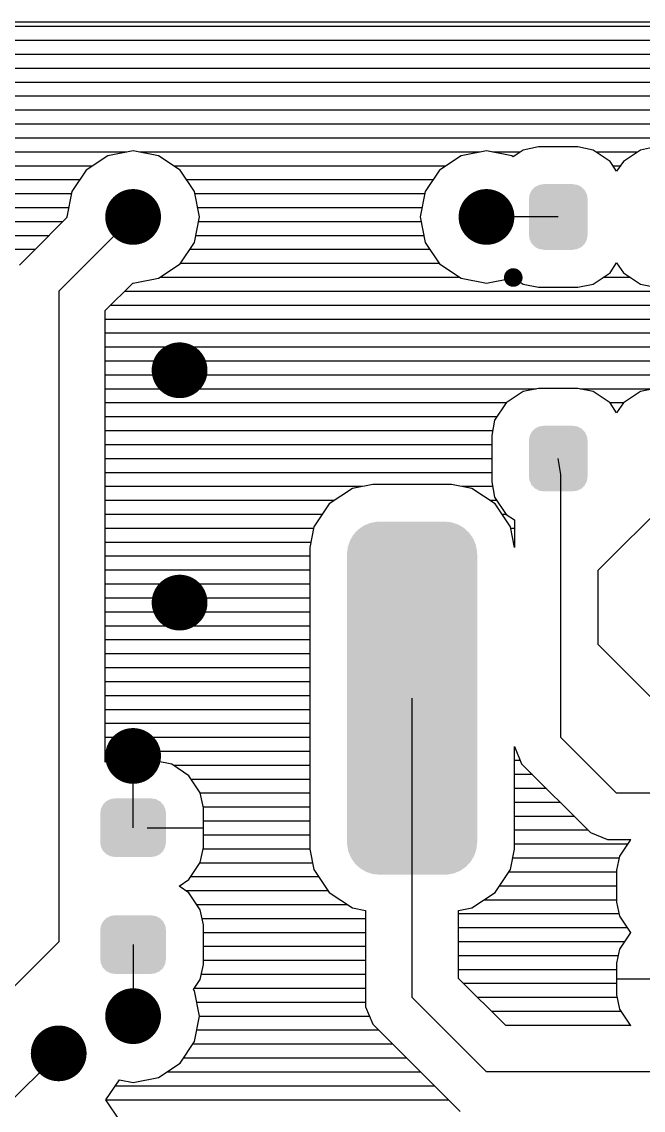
# Model space of a CAD drawing. Extents: x 295 to 953, y 10 to 290.
# Drawn here: x 762.16 to 781.68, y 226.35 to 260.56 of the extents above; entities that cross this region are included whole.
import ezdxf

# ---------------------------------------------------------------- set-up
doc = ezdxf.new("R2010")
doc.units = 0
doc.header["$LTSCALE"] = 5
doc.header["$MEASUREMENT"] = 0
doc.layers.get('0').update_dxf_attribs({"linetype": 'CONTINUOUS', "lineweight": 25})
doc.layers.add('DV-PEI-A6_BOT', color=7, linetype='CONTINUOUS')

msp = doc.modelspace()

# ---------------------------------------------------------------- linework, layer by layer
for points, const_width in [([(766.098, 254.428, -1), (765.222, 254.428, -1)], 0.876), ([(777.198, 254.428, -1), (776.322, 254.428, -1)], 0.876), ([(777.747, 252.524, -1), (777.455, 252.524, -1)], 0.292), ([(767.559, 249.609, -1), (766.682, 249.609, -1)], 0.876), ([(767.559, 242.306, -1), (766.682, 242.306, -1)], 0.876), ([(766.098, 237.487, -1), (765.222, 237.487, -1)], 0.876), ([(766.098, 229.308, -1), (765.222, 229.308, -1)], 0.876), ([(763.761, 228.139, -1), (762.885, 228.139, -1)], 0.876)]:
    msp.add_lwpolyline(points, format="xyb", close=True, dxfattribs=dict(const_width=const_width))
for points in [[(779.908, 255.148), (779.852, 255.263), (778.119, 255.148), (778.18, 255.263)], [(779.852, 255.263), (779.839, 255.277), (778.18, 255.263), (778.187, 255.277)], [(779.839, 255.277), (779.75, 255.368), (778.187, 255.277), (778.283, 255.368)], [(779.75, 255.368), (779.732, 255.378), (778.283, 255.368), (778.293, 255.378)], [(779.732, 255.378), (779.62, 255.435), (778.293, 255.378), (778.414, 255.435)], [(779.62, 255.435), (779.59, 255.44), (778.414, 255.435), (778.425, 255.44)], [(779.59, 255.44), (779.476, 255.459), (778.425, 255.44), (778.553, 255.459)], [(779.476, 255.459), (779.476, 255.462), (778.553, 255.459), (778.553, 255.462)], [(779.935, 255.004), (779.915, 255.132), (778.095, 255.004), (778.116, 255.132)], [(779.935, 255.001), (779.935, 255.004), (778.095, 255.001), (778.095, 255.004)], [(779.935, 253.856), (779.935, 255.001), (778.095, 253.856), (778.095, 255.001)], [(779.915, 255.132), (779.908, 255.148), (778.116, 255.132), (778.119, 255.148)], [(779.935, 253.853), (779.935, 253.856), (778.095, 253.853), (778.095, 253.856)], [(779.913, 253.725), (779.935, 253.853), (778.114, 253.725), (778.095, 253.853)], [(779.91, 253.709), (779.913, 253.725), (778.122, 253.709), (778.114, 253.725)], [(779.849, 253.593), (779.91, 253.709), (778.178, 253.593), (778.122, 253.709)], [(779.842, 253.58), (779.849, 253.593), (778.191, 253.58), (778.178, 253.593)], [(779.746, 253.489), (779.842, 253.58), (778.28, 253.489), (778.191, 253.58)], [(779.737, 253.479), (779.746, 253.489), (778.298, 253.479), (778.28, 253.489)], [(779.615, 253.421), (779.737, 253.479), (778.409, 253.421), (778.298, 253.479)], [(779.605, 253.417), (779.615, 253.421), (778.439, 253.417), (778.409, 253.421)], [(779.476, 253.398), (779.605, 253.417), (778.553, 253.398), (778.439, 253.417)], [(779.476, 253.394), (779.476, 253.398), (778.553, 253.394), (778.553, 253.398)], [(779.839, 247.682), (779.75, 247.773), (778.187, 247.682), (778.283, 247.773)], [(779.75, 247.773), (779.732, 247.783), (778.283, 247.773), (778.293, 247.783)], [(779.732, 247.783), (779.62, 247.841), (778.293, 247.783), (778.414, 247.841)], [(779.62, 247.841), (779.59, 247.846), (778.414, 247.841), (778.425, 247.846)], [(779.59, 247.846), (779.476, 247.864), (778.425, 247.846), (778.553, 247.864)], [(779.476, 247.864), (779.476, 247.868), (778.553, 247.864), (778.553, 247.868)], [(779.935, 247.409), (779.915, 247.538), (778.095, 247.409), (778.116, 247.538)], [(779.935, 247.406), (779.935, 247.409), (778.095, 247.406), (778.095, 247.409)], [(779.935, 246.261), (779.935, 247.406), (778.095, 246.261), (778.095, 247.406)], [(779.915, 247.538), (779.908, 247.553), (778.116, 247.538), (778.119, 247.553)], [(779.908, 247.553), (779.852, 247.669), (778.119, 247.553), (778.18, 247.669)], [(779.852, 247.669), (779.839, 247.682), (778.18, 247.669), (778.187, 247.682)], [(779.935, 246.258), (779.935, 246.261), (778.095, 246.258), (778.095, 246.261)], [(779.913, 246.13), (779.935, 246.258), (778.114, 246.13), (778.095, 246.258)], [(779.91, 246.114), (779.913, 246.13), (778.122, 246.114), (778.114, 246.13)], [(779.849, 245.999), (779.91, 246.114), (778.178, 245.999), (778.122, 246.114)], [(779.842, 245.986), (779.849, 245.999), (778.191, 245.986), (778.178, 245.999)], [(779.746, 245.894), (779.842, 245.986), (778.28, 245.894), (778.191, 245.986)], [(779.737, 245.885), (779.746, 245.894), (778.298, 245.885), (778.28, 245.894)], [(779.615, 245.827), (779.737, 245.885), (778.409, 245.827), (778.298, 245.885)], [(779.605, 245.822), (779.615, 245.827), (778.439, 245.822), (778.409, 245.827)], [(779.476, 245.804), (779.605, 245.822), (778.553, 245.804), (778.439, 245.822)], [(779.476, 245.8), (779.476, 245.804), (778.553, 245.8), (778.553, 245.804)], [(776.108, 244.603), (776.057, 244.65), (772.73, 244.603), (772.798, 244.65)], [(776.057, 244.65), (775.926, 244.728), (772.798, 244.65), (772.909, 244.728)], [(775.926, 244.728), (775.869, 244.761), (772.909, 244.728), (772.99, 244.761)], [(775.869, 244.761), (775.718, 244.811), (772.99, 244.761), (773.111, 244.811)], [(775.718, 244.811), (775.662, 244.83), (773.111, 244.811), (773.213, 244.83)], [(775.662, 244.83), (775.471, 244.851), (773.213, 244.83), (773.326, 244.851)], [(775.471, 244.851), (775.445, 244.853), (773.326, 244.851), (773.401, 244.853)], [(776.37, 244.255), (776.342, 244.322), (772.47, 244.255), (772.51, 244.322)], [(776.342, 244.322), (776.258, 244.443), (772.51, 244.322), (772.582, 244.443)], [(776.258, 244.443), (776.217, 244.501), (772.582, 244.443), (772.636, 244.501)], [(776.217, 244.501), (776.108, 244.603), (772.636, 244.501), (772.73, 244.603)], [(776.465, 243.906), (776.439, 244.048), (772.386, 243.906), (772.402, 244.048)], [(776.439, 244.048), (776.426, 244.121), (772.402, 244.048), (772.426, 244.121)], [(776.426, 244.121), (776.37, 244.255), (772.426, 244.121), (772.47, 244.255)], [(776.468, 243.831), (776.465, 243.906), (772.378, 243.831), (772.386, 243.906)], [(776.468, 234.776), (776.468, 243.831), (772.378, 234.776), (772.378, 243.831)], [(766.597, 235.967), (766.508, 236.059), (764.719, 235.967), (764.815, 236.059)], [(766.508, 236.059), (766.491, 236.068), (764.815, 236.059), (764.824, 236.068)], [(766.491, 236.068), (766.379, 236.128), (764.824, 236.068), (764.946, 236.128)], [(766.379, 236.128), (766.351, 236.132), (764.946, 236.128), (764.955, 236.132)], [(766.351, 236.132), (766.235, 236.152), (764.955, 236.132), (765.084, 236.152)], [(766.691, 235.693), (766.672, 235.823), (764.629, 235.693), (764.65, 235.823)], [(766.672, 235.823), (766.665, 235.837), (764.65, 235.823), (764.652, 235.837)], [(766.665, 235.837), (766.609, 235.954), (764.652, 235.837), (764.713, 235.954)], [(766.609, 235.954), (766.597, 235.967), (764.713, 235.954), (764.719, 235.967)], [(766.694, 234.77), (766.694, 235.693), (764.626, 234.77), (764.626, 235.693)], [(766.67, 234.641), (766.691, 234.77), (764.647, 234.641), (764.629, 234.77)], [(776.46, 234.701), (776.468, 234.776), (772.381, 234.701), (772.378, 234.776)], [(776.444, 234.559), (776.46, 234.701), (772.407, 234.559), (772.381, 234.701)], [(766.668, 234.626), (766.67, 234.641), (764.654, 234.626), (764.647, 234.641)], [(766.607, 234.509), (766.668, 234.626), (764.71, 234.509), (764.654, 234.626)], [(766.601, 234.497), (766.607, 234.509), (764.722, 234.497), (764.71, 234.509)], [(766.505, 234.404), (766.601, 234.497), (764.812, 234.404), (764.722, 234.497)], [(766.496, 234.395), (766.505, 234.404), (764.829, 234.395), (764.812, 234.404)], [(766.374, 234.336), (766.496, 234.395), (764.941, 234.336), (764.829, 234.395)], [(776.42, 234.486), (776.444, 234.559), (772.42, 234.486), (772.407, 234.559)], [(776.375, 234.352), (776.42, 234.486), (772.476, 234.352), (772.42, 234.486)], [(776.336, 234.285), (776.375, 234.352), (772.504, 234.285), (772.476, 234.352)], [(766.365, 234.331), (766.374, 234.336), (764.968, 234.331), (764.941, 234.336)], [(766.235, 234.311), (766.365, 234.331), (765.084, 234.311), (764.968, 234.331)], [(776.264, 234.164), (776.336, 234.285), (772.588, 234.164), (772.504, 234.285)], [(776.21, 234.106), (776.264, 234.164), (772.629, 234.106), (772.588, 234.164)], [(776.116, 234.004), (776.21, 234.106), (772.738, 234.004), (772.629, 234.106)], [(776.048, 233.957), (776.116, 234.004), (772.789, 233.957), (772.738, 234.004)], [(775.937, 233.879), (776.048, 233.957), (772.92, 233.879), (772.789, 233.957)], [(775.856, 233.846), (775.937, 233.879), (772.976, 233.846), (772.92, 233.879)], [(775.735, 233.795), (775.856, 233.846), (773.128, 233.795), (772.976, 233.846)], [(775.633, 233.777), (775.735, 233.795), (773.184, 233.777), (773.128, 233.795)], [(775.52, 233.756), (775.633, 233.777), (773.375, 233.756), (773.184, 233.777)], [(775.445, 233.754), (775.52, 233.756), (773.401, 233.754), (773.375, 233.756)], [(766.609, 232.28), (766.597, 232.292), (764.713, 232.28), (764.719, 232.292)], [(766.597, 232.292), (766.508, 232.385), (764.719, 232.292), (764.815, 232.385)], [(766.508, 232.385), (766.491, 232.394), (764.815, 232.385), (764.824, 232.394)], [(766.491, 232.394), (766.379, 232.453), (764.824, 232.394), (764.946, 232.453)], [(766.379, 232.453), (766.351, 232.458), (764.946, 232.453), (764.955, 232.458)], [(766.351, 232.458), (766.235, 232.477), (764.955, 232.458), (765.084, 232.477)], [(766.694, 231.095), (766.694, 232.018), (764.626, 231.095), (764.626, 232.018)], [(766.691, 232.018), (766.672, 232.148), (764.629, 232.018), (764.65, 232.148)], [(766.672, 232.148), (766.665, 232.163), (764.65, 232.148), (764.652, 232.163)], [(766.665, 232.163), (766.609, 232.28), (764.652, 232.163), (764.713, 232.28)], [(766.67, 230.966), (766.691, 231.095), (764.647, 230.966), (764.629, 231.095)], [(766.668, 230.951), (766.67, 230.966), (764.654, 230.951), (764.647, 230.966)], [(766.607, 230.834), (766.668, 230.951), (764.71, 230.834), (764.654, 230.951)], [(766.601, 230.822), (766.607, 230.834), (764.722, 230.822), (764.71, 230.834)], [(766.505, 230.729), (766.601, 230.822), (764.812, 230.729), (764.722, 230.822)], [(766.496, 230.72), (766.505, 230.729), (764.829, 230.72), (764.812, 230.729)], [(766.374, 230.661), (766.496, 230.72), (764.941, 230.661), (764.829, 230.72)], [(766.365, 230.656), (766.374, 230.661), (764.968, 230.656), (764.941, 230.661)], [(766.235, 230.637), (766.365, 230.656), (765.084, 230.637), (764.968, 230.656)]]:
    msp.add_solid(points)
at = {"layer": 'DV-PEI-A6_BOT'}
for p, q in [((840.765, 260.411), (532.663, 260.411)), ((682.411, 260.562), (840.864, 260.562)), ((840.63, 259.972), (756.4, 259.972)), ((840.601, 259.534), (757.534, 259.534)), ((840.601, 259.096), (758.007, 259.096)), ((840.601, 258.658), (758.299, 258.658)), ((840.63, 258.22), (758.433, 258.22)), ((840.765, 257.782), (758.521, 257.782)), ((841.063, 257.344), (758.492, 257.344)), ((842.003, 256.905), (758.404, 256.905)), ((778.39, 256.631), (777.916, 256.532)), ((779.634, 256.631), (778.39, 256.631)), ((780.107, 256.532), (779.634, 256.631)), ((782.07, 256.631), (781.597, 256.532)), ((765.461, 256.467), (758.2, 256.467)), ((764.865, 256.35), (764.188, 255.901)), ((765.66, 256.508), (764.865, 256.35)), ((766.46, 256.35), (765.66, 256.508)), ((776.561, 256.467), (765.864, 256.467)), ((767.138, 255.901), (766.46, 256.35)), ((775.965, 256.35), (775.288, 255.901)), ((776.76, 256.508), (775.965, 256.35)), ((777.56, 256.35), (776.76, 256.508)), ((777.823, 256.467), (776.964, 256.467)), ((777.601, 256.321), (777.56, 256.35)), ((777.916, 256.532), (777.601, 256.321)), ((780.645, 256.175), (780.107, 256.532)), ((781.503, 256.467), (780.201, 256.467)), ((781.597, 256.532), (781.059, 256.175)), ((764.386, 256.029), (757.908, 256.029)), ((764.188, 255.901), (763.738, 255.223)), ((775.486, 256.029), (766.939, 256.029)), ((767.588, 255.223), (767.138, 255.901)), ((775.288, 255.901), (774.838, 255.223)), ((780.849, 255.866), (780.645, 256.175)), ((780.96, 256.029), (780.744, 256.029)), ((781.059, 256.175), (780.849, 255.866)), ((763.983, 255.591), (757.318, 255.591)), ((775.083, 255.591), (767.342, 255.591)), ((763.738, 255.223), (763.58, 254.428)), ((767.746, 254.428), (767.588, 255.223)), ((774.838, 255.223), (774.68, 254.428)), ((763.726, 255.153), (751.481, 255.153)), ((774.826, 255.153), (767.599, 255.153)), ((763.639, 254.715), (752.55, 254.715)), ((774.738, 254.715), (767.687, 254.715)), ((763.452, 254.277), (753.006, 254.277)), ((763.58, 254.411), (762.499, 253.324)), ((765.66, 254.428), (763.323, 252.092)), ((763.58, 254.428), (763.58, 254.411)), ((767.588, 253.628), (767.746, 254.428)), ((774.709, 254.277), (767.716, 254.277)), ((774.68, 254.428), (774.838, 253.628)), ((779.015, 254.428), (776.76, 254.428)), ((763.013, 253.838), (753.298, 253.838)), ((767.138, 252.95), (767.588, 253.628)), ((774.797, 253.838), (767.629, 253.838)), ((774.838, 253.628), (775.288, 252.95)), ((762.575, 253.4), (753.421, 253.4)), ((762.499, 253.324), (762.09, 252.915)), ((774.984, 253.4), (767.442, 253.4)), ((766.46, 252.501), (767.138, 252.95)), ((775.282, 252.962), (767.144, 252.962)), ((775.288, 252.95), (775.965, 252.501)), ((780.645, 252.676), (780.849, 252.985)), ((780.867, 252.962), (780.837, 252.962)), ((780.849, 252.985), (781.059, 252.676)), ((765.66, 252.343), (766.46, 252.501)), ((775.924, 252.524), (766.501, 252.524)), ((775.965, 252.501), (776.76, 252.343)), ((776.76, 252.343), (777.56, 252.501)), ((777.56, 252.501), (777.601, 252.53)), ((777.601, 252.53), (777.916, 252.319)), ((780.107, 252.319), (780.645, 252.676)), ((781.281, 252.524), (780.423, 252.524)), ((781.059, 252.676), (781.597, 252.319)), ((764.784, 251.484), (765.648, 252.343)), ((765.648, 252.343), (765.66, 252.343)), ((777.916, 252.319), (778.39, 252.22)), ((778.39, 252.22), (779.634, 252.22)), ((779.634, 252.22), (780.107, 252.319)), ((781.597, 252.319), (782.07, 252.22)), ((763.323, 252.092), (763.323, 231.645)), ((788.21, 252.086), (765.391, 252.086)), ((764.784, 237.294), (764.784, 251.484)), ((787.941, 251.648), (764.953, 251.648)), ((787.854, 251.209), (764.784, 251.209)), ((787.83, 250.771), (764.784, 250.771)), ((787.83, 250.333), (764.784, 250.333)), ((787.83, 249.895), (764.784, 249.895)), ((787.83, 249.457), (764.784, 249.457)), ((778.325, 249.019), (764.784, 249.019)), ((777.916, 248.937), (777.379, 248.581)), ((778.39, 249.036), (777.916, 248.937)), ((779.634, 249.036), (778.39, 249.036)), ((780.107, 248.937), (779.634, 249.036)), ((782.006, 249.019), (779.698, 249.019)), ((780.645, 248.581), (780.107, 248.937)), ((781.597, 248.937), (781.059, 248.581)), ((782.07, 249.036), (781.597, 248.937)), ((777.385, 248.581), (764.784, 248.581)), ((777.379, 248.581), (777.017, 248.043)), ((781.065, 248.581), (780.639, 248.581)), ((780.849, 248.271), (780.645, 248.581)), ((781.059, 248.581), (780.849, 248.271)), ((777.087, 248.142), (764.784, 248.142)), ((777.017, 248.043), (776.923, 247.564)), ((776.953, 247.704), (764.784, 247.704)), ((776.923, 247.564), (776.923, 246.098)), ((776.923, 247.266), (764.784, 247.266)), ((776.923, 246.828), (764.784, 246.828)), ((779.097, 246.331), (779.015, 246.834)), ((776.923, 246.39), (764.784, 246.39)), ((779.097, 238.071), (779.097, 246.331)), ((773.19, 246.022), (772.548, 245.893)), ((775.661, 246.022), (773.19, 246.022)), ((776.304, 245.893), (775.661, 246.022)), ((776.923, 246.098), (777.017, 245.619)), ((772.863, 245.952), (764.784, 245.952)), ((772.548, 245.893), (771.823, 245.408)), ((776.953, 245.952), (775.989, 245.952)), ((777.028, 245.408), (776.304, 245.893)), ((780.265, 243.329), (782.689, 245.747)), ((771.987, 245.514), (764.784, 245.514)), ((771.823, 245.408), (771.338, 244.684)), ((777.087, 245.514), (776.865, 245.514)), ((777.017, 245.619), (777.379, 245.081)), ((777.513, 244.684), (777.028, 245.408)), ((771.601, 245.075), (764.784, 245.075)), ((777.385, 245.075), (777.25, 245.075)), ((777.379, 245.081), (777.636, 244.906)), ((771.333, 244.637), (764.784, 244.637)), ((771.338, 244.684), (771.21, 244.041)), ((777.636, 244.041), (777.513, 244.684)), ((777.636, 244.637), (777.519, 244.637)), ((777.636, 244.906), (777.636, 244.041)), ((771.245, 244.199), (764.784, 244.199)), ((771.21, 244.041), (771.21, 234.56)), ((777.636, 244.199), (777.607, 244.199)), ((771.21, 243.761), (764.784, 243.761)), ((771.21, 243.323), (764.784, 243.323)), ((780.265, 240.992), (780.265, 243.329)), ((771.21, 242.885), (764.784, 242.885)), ((771.21, 242.446), (764.784, 242.446)), ((771.21, 242.008), (764.784, 242.008)), ((771.21, 241.57), (764.784, 241.57)), ((771.21, 241.132), (764.784, 241.132)), ((782.018, 239.239), (780.265, 240.992)), ((771.21, 240.694), (764.784, 240.694)), ((771.21, 240.256), (764.784, 240.256)), ((771.21, 239.818), (764.784, 239.818)), ((771.21, 239.379), (764.784, 239.379)), ((774.423, 229.892), (774.423, 239.303)), ((771.21, 238.941), (764.784, 238.941)), ((771.21, 238.503), (764.784, 238.503)), ((771.21, 238.065), (764.784, 238.065)), ((777.642, 237.779), (777.636, 237.779)), ((777.636, 237.779), (777.864, 237.241)), ((777.636, 234.56), (777.636, 237.779)), ((780.849, 236.318), (779.097, 238.071)), ((771.21, 237.627), (764.784, 237.627)), ((765.66, 235.232), (765.66, 237.487)), ((764.93, 237.323), (764.784, 237.294)), ((766.396, 237.323), (764.93, 237.323)), ((765.66, 235.67), (765.66, 237.323)), ((766.875, 237.23), (766.396, 237.323)), ((767.413, 236.867), (766.875, 237.23)), ((771.21, 237.189), (766.928, 237.189)), ((777.823, 237.341), (777.636, 237.341)), ((777.864, 237.241), (780.025, 235.08)), ((767.769, 236.33), (767.413, 236.867)), ((771.21, 236.751), (767.488, 236.751)), ((778.203, 236.902), (777.636, 236.902)), ((778.641, 236.464), (777.636, 236.464)), ((767.868, 235.857), (767.769, 236.33)), ((771.21, 236.312), (767.775, 236.312)), ((784.354, 236.318), (780.849, 236.318)), ((771.21, 235.874), (767.862, 235.874)), ((767.868, 234.612), (767.868, 235.857)), ((779.079, 236.026), (777.636, 236.026)), ((771.21, 235.436), (767.868, 235.436)), ((779.517, 235.588), (777.636, 235.588)), ((766.098, 235.232), (767.868, 235.232)), ((779.955, 235.15), (777.636, 235.15)), ((780.025, 235.08), (780.563, 234.858)), ((771.21, 234.998), (767.868, 234.998)), ((781.188, 234.712), (777.636, 234.712)), ((780.563, 234.858), (781.299, 234.858)), ((781.276, 234.84), (780.943, 234.338)), ((781.299, 234.858), (781.276, 234.84)), ((767.769, 234.139), (767.868, 234.612)), ((771.21, 234.56), (767.857, 234.56)), ((771.21, 234.56), (771.338, 233.917)), ((777.513, 233.917), (777.636, 234.56)), ((767.413, 233.602), (767.769, 234.139)), ((771.297, 234.122), (767.763, 234.122)), ((780.925, 234.273), (777.583, 234.273)), ((780.943, 234.338), (780.849, 233.894)), ((771.496, 233.683), (767.471, 233.683)), ((771.338, 233.917), (771.823, 233.193)), ((777.028, 233.193), (777.513, 233.917)), ((780.849, 233.835), (777.455, 233.835)), ((780.849, 233.894), (780.849, 232.895)), ((767.103, 233.397), (767.413, 233.602)), ((767.413, 233.187), (767.103, 233.397)), ((780.849, 233.397), (777.163, 233.397)), ((771.788, 233.245), (767.325, 233.245)), ((767.769, 232.649), (767.413, 233.187)), ((771.823, 233.193), (772.548, 232.708)), ((776.304, 232.708), (777.028, 233.193)), ((772.396, 232.807), (767.664, 232.807)), ((767.868, 232.176), (767.769, 232.649)), ((772.548, 232.708), (772.962, 232.626)), ((775.883, 232.626), (776.304, 232.708)), ((780.849, 232.959), (776.672, 232.959)), ((780.849, 232.895), (780.943, 232.451)), ((772.962, 232.369), (767.827, 232.369)), ((772.962, 232.626), (772.962, 230.178)), ((775.883, 230.494), (775.883, 232.626)), ((780.925, 232.521), (775.883, 232.521)), ((780.943, 232.451), (781.276, 231.948)), ((767.868, 230.932), (767.868, 232.176)), ((781.188, 232.083), (775.883, 232.083)), ((763.323, 231.645), (759.234, 227.555)), ((772.962, 231.931), (767.868, 231.931)), ((781.089, 231.645), (775.883, 231.645)), ((781.276, 231.919), (780.943, 231.417)), ((781.276, 231.948), (781.299, 231.937)), ((781.299, 231.937), (781.276, 231.919)), ((765.66, 231.557), (765.66, 229.308)), ((772.962, 231.493), (767.868, 231.493)), ((780.943, 231.417), (780.849, 230.973)), ((767.769, 230.459), (767.868, 230.932)), ((772.962, 231.055), (767.868, 231.055)), ((780.896, 231.206), (775.883, 231.206)), ((780.849, 230.973), (780.849, 229.974)), ((772.962, 230.616), (767.804, 230.616)), ((780.849, 230.768), (775.883, 230.768)), ((767.559, 230.143), (767.769, 230.459)), ((777.367, 229.016), (775.883, 230.494)), ((780.849, 230.33), (776.053, 230.33)), ((783.916, 230.476), (780.849, 230.476)), ((767.588, 230.102), (767.559, 230.143)), ((772.962, 230.178), (767.588, 230.178)), ((767.746, 229.308), (767.588, 230.102)), ((772.962, 230.178), (772.962, 229.6)), ((780.849, 229.974), (780.943, 229.53)), ((772.962, 229.74), (767.658, 229.74)), ((772.962, 229.6), (773.19, 229.062)), ((776.76, 227.555), (774.423, 229.892)), ((780.867, 229.892), (776.491, 229.892)), ((767.588, 228.507), (767.746, 229.308)), ((773.085, 229.302), (767.746, 229.302)), ((780.995, 229.454), (776.929, 229.454)), ((780.943, 229.53), (781.276, 229.027)), ((773.19, 229.062), (775.936, 226.317)), ((781.299, 229.016), (777.367, 229.016)), ((781.299, 229.016), (777.367, 229.016)), ((781.276, 229.027), (781.299, 229.016)), ((773.383, 228.864), (767.658, 228.864)), ((767.138, 227.83), (767.588, 228.507)), ((773.821, 228.426), (767.535, 228.426)), ((763.323, 228.139), (761.571, 226.387)), ((774.259, 227.988), (767.243, 227.988)), ((766.46, 227.38), (767.138, 227.83)), ((774.697, 227.549), (766.717, 227.549)), ((784.354, 227.555), (776.76, 227.555)), ((764.807, 226.679), (765.228, 227.304)), ((765.228, 227.304), (765.66, 227.222)), ((765.66, 227.222), (766.46, 227.38)), ((775.136, 227.111), (765.105, 227.111)), ((765.251, 226.013), (764.807, 226.679)), ((775.574, 226.673), (764.807, 226.673))]:
    msp.add_line(p, q, dxfattribs=at)

doc.saveas('drawing.dxf')
